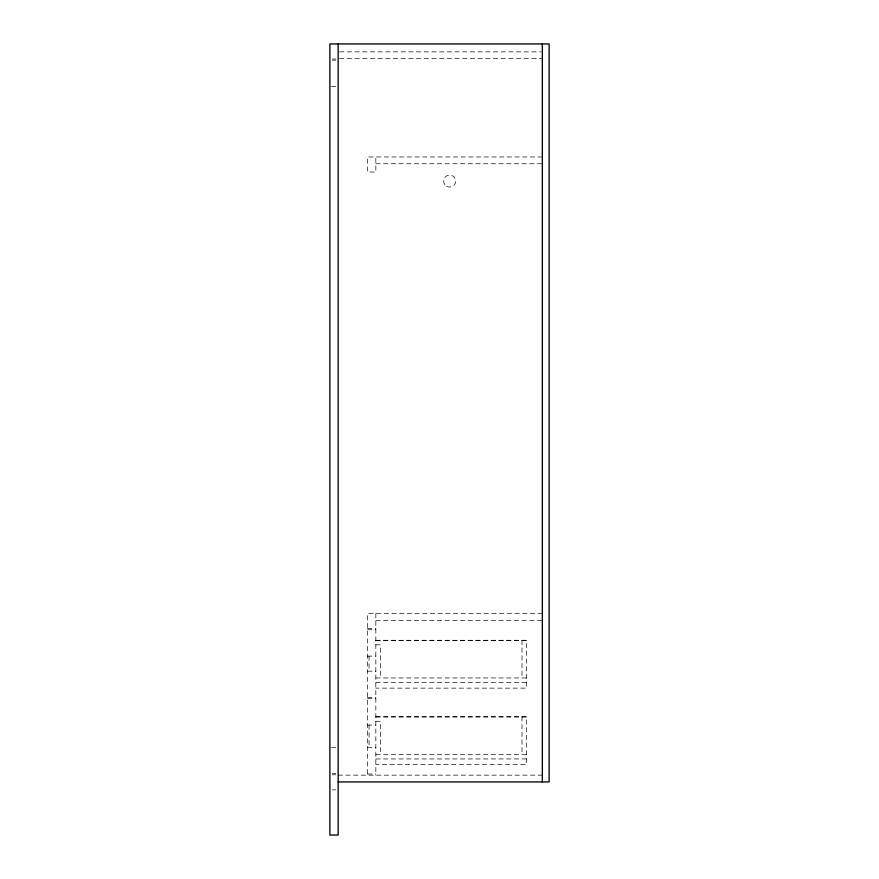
<?xml version="1.0" encoding="UTF-8"?>
<svg xmlns="http://www.w3.org/2000/svg" width="879" height="879" viewBox="0 0 879 879"><rect width="100%" height="100%" fill="white"/><g stroke="black" fill="none" stroke-linecap="round" stroke-linejoin="round"><path stroke-width="0.66" stroke-dasharray="4.39 3.3" d="M339.536 51.861L540.97 51.861M339.536 58.64L542.343 58.64M332.24 59.014L335.8 59.014M332.24 60.146L335.8 60.146M331.383 86.516L336.811 86.516M542.343 156.967L367.543 156.967L367.543 172.031L375.838 172.031L375.838 156.967M375.838 163.747L542.343 163.747M542.343 613.542L367.543 613.542L367.543 775.157M375.838 620.321L542.343 620.321M367.543 628.606L375.838 628.606M367.543 629.738L375.838 629.738M375.838 640.286L526.521 640.286L526.521 688.136L375.838 688.136M375.838 640.516L526.521 640.516M375.838 644.812L380.354 644.812L380.354 677.962M367.543 656.108L375.838 656.108M367.543 671.182L375.838 671.182M375.838 677.962L526.521 677.962M375.838 682.478L526.521 682.478M367.543 697.552L375.838 697.552M367.543 698.684L375.838 698.684M375.838 716.759L526.521 716.759L526.521 764.609L375.838 764.609M375.838 716.989L526.521 716.989M375.838 721.285L380.354 721.285L380.354 754.435M367.543 725.054L375.838 725.054M331.383 747.271L336.811 747.271M367.543 747.655L375.838 747.655M375.838 754.435L526.521 754.435M375.838 758.951L526.521 758.951M332.24 773.641L335.8 773.641M367.543 774.025L375.838 774.025M332.24 774.773L335.8 774.773M338.162 775.157L542.343 775.157M332.24 789.847L335.8 789.847M522.005 640.286L522.005 677.962M522.005 716.759L522.005 754.435M375.838 613.542L375.838 775.157M369.059 656.108L369.059 671.182M369.059 725.054L369.059 747.655M446.653 186.293A6.032 6.032 0 0 0 455.696 181.074A6.032 6.032 0 0 0 446.653 175.855A6.032 6.032 0 0 0 446.653 186.293"/><path stroke-width="1.32" d="M338.162 781.936L549.122 781.936L549.122 43.95L329.878 43.95L329.878 835.05L338.162 835.05L338.162 43.95M542.343 43.95L542.343 781.936"/></g></svg>
